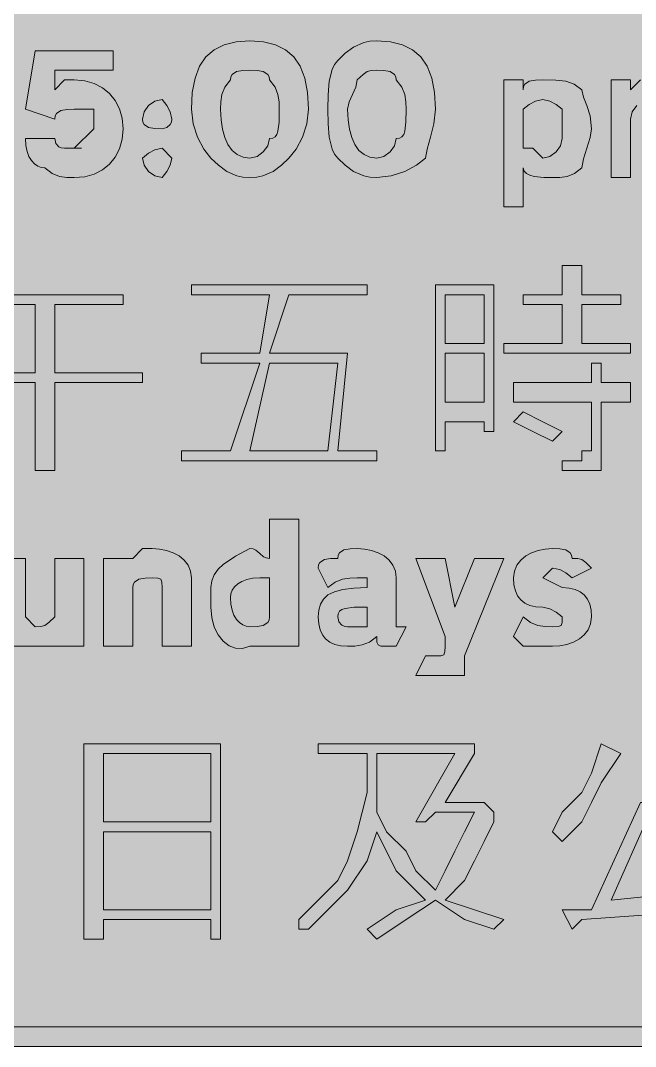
# Model space of a CAD drawing. Header units: metres. Extents: x 81 to 486, y 9 to 260.
# Drawn here: x 190.5 to 266.1, y 9.4 to 135.5 of the extents above; entities that cross this region are included whole.
import ezdxf

# ---------------------------------------------------------------- set-up
doc = ezdxf.new("R2010")
doc.units = ezdxf.units.M
for name, color, linetype, true_color in [('FILL_BLACK_000000', 7, 'Continuous', 0x000000), ('FILL_WHITE_FFFFFF', 7, 'Continuous', 0xffffff), ('STROKE_BLACK_000000', 7, 'Continuous', 0x000000)]:
    doc.layers.add(name, color=color, linetype=linetype, true_color=true_color)

msp = doc.modelspace()

# ---------------------------------------------------------------- hatches: boundary and pattern name
at = {"layer": 'FILL_BLACK_000000', "true_color": 0x000000}
h = msp.add_hatch(color=7, dxfattribs=at)
h.dxf.hatch_style = 1
h.paths.add_polyline_path([(80.69, 255.06), (80.82, 255.96), (81.18, 256.86), (81.87, 257.76), (83.67, 259.41), (84.57, 259.95), (85.47, 260.16), (480.27, 260.16), (481.17, 259.95), (482.07, 259.41), (483.87, 257.76), (485.52, 255.96), (486.06, 255.06), (486.27, 254.16), (486.27, 15.36), (486.22, 14.51), (486.06, 13.77), (485.52, 12.51), (484.75, 11.48), (483.87, 10.56), (482.97, 9.87), (482.07, 9.51), (481.17, 9.38), (480.27, 9.36), (85.47, 9.36), (84.57, 9.38), (83.67, 9.51), (82.77, 9.87), (81.87, 10.56), (81.82, 10.96), (81.68, 11.27), (81.27, 11.76), (80.86, 12.25), (80.72, 12.56), (80.67, 12.96), (80.67, 15.36), (80.67, 254.16), (80.69, 255.06)])
h.paths.add_polyline_path([(83.82, 256.26), (83.51, 255.97), (83.28, 255.55), (83.12, 254.95), (83.07, 254.16), (83.07, 14.16), (83.22, 13.56), (83.58, 13.15), (83.87, 13.01), (84.27, 12.96), (84.32, 12.56), (84.46, 12.27), (84.87, 11.91), (85.47, 11.76), (480.27, 11.76), (481.15, 11.97), (481.92, 12.51), (482.46, 13.28), (482.67, 14.16), (482.67, 254.16), (482.62, 254.95), (482.46, 255.55), (482.23, 255.97), (481.92, 256.26), (481.15, 256.52), (480.27, 256.56), (85.47, 256.56), (84.59, 256.52), (83.82, 256.26)], flags=16)
h = msp.add_hatch(color=7, dxfattribs=at)
h.dxf.hatch_style = 1
h.paths.add_polyline_path([(225.12, 121.11), (224.35, 119.67), (223.47, 118.56), (222.55, 117.68), (221.52, 116.91), (220.26, 116.37), (219.52, 116.21), (218.67, 116.16), (217.82, 116.21), (217.08, 116.37), (215.82, 116.91), (214.79, 117.68), (213.87, 118.56), (212.99, 119.67), (212.22, 121.11), (211.68, 122.78), (211.47, 124.56), (211.58, 126.64), (211.92, 128.4), (212.48, 129.85), (213.27, 131.01), (214.28, 131.88), (215.52, 132.49), (216.98, 132.85), (218.67, 132.96), (220.36, 132.85), (221.82, 132.49), (223.06, 131.88), (224.07, 131.01), (224.86, 129.85), (225.42, 128.4), (225.76, 126.64), (225.87, 124.56), (225.66, 122.78), (225.12, 121.11)])
h.paths.add_polyline_path([(222.12, 126.36), (221.76, 127.26), (221.07, 128.16), (221.02, 128.56), (220.86, 128.85), (220.32, 129.21), (219.55, 129.34), (218.67, 129.36), (217.79, 129.34), (217.02, 129.21), (216.48, 128.85), (216.32, 128.56), (216.27, 128.16), (215.58, 127.26), (215.22, 126.36), (215.09, 125.46), (215.07, 124.56), (215.13, 123.27), (215.3, 122.1), (215.58, 121.08), (215.97, 120.21), (216.48, 119.51), (217.1, 118.99), (217.83, 118.67), (218.67, 118.56), (219.55, 118.77), (220.32, 119.31), (220.86, 120.08), (221.07, 120.96), (221.47, 121.02), (221.76, 121.18), (221.98, 121.47), (222.12, 121.86), (222.25, 122.98), (222.27, 124.56), (222.25, 125.46), (222.12, 126.36)], flags=16)
h = msp.add_hatch(color=7, dxfattribs=at)
h.dxf.hatch_style = 1
h.paths.add_polyline_path([(240.87, 121.11), (240.46, 119.67), (240.27, 118.56), (239.16, 117.68), (237.72, 116.91), (236.05, 116.37), (234.27, 116.16), (233.42, 116.21), (232.68, 116.37), (231.42, 116.91), (230.39, 117.68), (229.47, 118.56), (229.07, 119.06), (228.78, 119.67), (228.42, 121.11), (228.29, 122.78), (228.27, 124.56), (228.29, 126.34), (228.42, 128.01), (228.78, 129.45), (229.07, 130.06), (229.47, 130.56), (230.39, 131.44), (231.42, 132.21), (232.68, 132.75), (233.42, 132.91), (234.27, 132.96), (235.96, 132.85), (237.42, 132.49), (238.66, 131.88), (239.67, 131.01), (240.46, 129.85), (241.02, 128.4), (241.36, 126.64), (241.47, 124.56), (241.28, 122.78), (240.87, 121.11)])
h.paths.add_polyline_path([(237.72, 126.36), (237.36, 127.26), (236.67, 128.16), (236.62, 128.56), (236.46, 128.85), (235.92, 129.21), (235.15, 129.34), (234.27, 129.36), (233.56, 129.34), (233.07, 129.21), (232.58, 128.85), (231.87, 128.16), (231.68, 127.26), (231.27, 126.36), (230.86, 125.46), (230.67, 124.56), (230.73, 123.27), (230.9, 122.1), (231.18, 121.08), (231.57, 120.21), (232.08, 119.51), (232.7, 118.99), (233.43, 118.67), (234.27, 118.56), (235.15, 118.77), (235.92, 119.31), (236.46, 120.08), (236.67, 120.96), (237.07, 121.02), (237.36, 121.18), (237.58, 121.47), (237.72, 121.86), (237.85, 122.98), (237.87, 124.56), (237.85, 125.46), (237.72, 126.36)], flags=16)
h = msp.add_hatch(color=7, dxfattribs=at)
h.dxf.hatch_style = 1
h.paths.add_polyline_path([(199.47, 122.16), (199.47, 123.36), (199.47, 124.56), (197.07, 124.56), (196.19, 124.54), (195.42, 124.41), (194.88, 124.05), (194.72, 123.76), (194.67, 123.36), (191.07, 124.56), (192.27, 131.76), (201.87, 131.76), (201.87, 129.36), (194.67, 129.36), (194.67, 128.16), (194.67, 126.96), (195.87, 128.16), (197.07, 128.16), (198.36, 128.05), (199.53, 127.73), (200.55, 127.21), (201.42, 126.51), (202.12, 125.64), (202.64, 124.62), (202.96, 123.45), (203.07, 122.16), (202.96, 120.87), (202.64, 119.7), (202.12, 118.68), (201.42, 117.81), (200.55, 117.11), (199.53, 116.59), (198.36, 116.27), (197.07, 116.16), (196.17, 116.18), (195.27, 116.31), (194.37, 116.67), (193.47, 117.36), (193.02, 117.42), (192.59, 117.58), (192.18, 117.87), (191.82, 118.26), (191.51, 118.77), (191.28, 119.38), (191.12, 120.12), (191.07, 120.96), (194.67, 120.96), (194.82, 120.36), (195.18, 119.95), (195.47, 119.81), (195.87, 119.76), (197.07, 119.76), (199.47, 122.16)])
h = msp.add_hatch(color=7, dxfattribs=at)
h.dxf.hatch_style = 1
h.paths.add_polyline_path([(252.27, 128.16), (252.27, 126.96), (252.32, 127.36), (252.48, 127.65), (253.02, 128.01), (253.79, 128.14), (254.67, 128.16), (256.26, 128.14), (257.52, 128.01), (258.55, 127.65), (259.47, 126.96), (259.66, 126.04), (260.07, 125.01), (260.48, 123.75), (260.67, 122.16), (260.48, 121.07), (260.07, 119.76), (259.66, 118.45), (259.47, 117.36), (258.57, 116.67), (257.67, 116.31), (256.77, 116.18), (255.87, 116.16), (254.8, 116.18), (253.62, 116.31), (253.09, 116.45), (252.66, 116.67), (252.38, 116.96), (252.27, 117.36), (252.27, 112.56), (249.87, 112.56), (249.87, 128.16), (252.27, 128.16)])
h.paths.add_polyline_path([(256.32, 119.31), (256.86, 120.08), (257.07, 120.96), (257.07, 123.36), (257.07, 124.56), (256.32, 125.16), (255.55, 125.57), (254.67, 125.76), (253.79, 125.57), (253.02, 125.16), (252.27, 124.56), (252.27, 120.96), (252.27, 119.76), (253.47, 119.76), (254.67, 118.56), (255.55, 118.77), (256.32, 119.31)], flags=16)
h = msp.add_hatch(color=7, dxfattribs=at)
h.dxf.hatch_style = 1
h.paths.add_polyline_path([(263.07, 116.16), (263.07, 128.16), (265.47, 128.16), (265.47, 126.96), (266.67, 128.16), (267.87, 128.16), (269.28, 128.14), (270.12, 128.01), (270.74, 127.65), (271.47, 126.96), (272.18, 127.65), (272.67, 128.01), (273.16, 128.14), (273.87, 128.16), (274.72, 128.11), (275.46, 127.95), (276.72, 127.41), (277.75, 126.64), (278.67, 125.76), (278.67, 124.56), (278.67, 116.16), (276.27, 116.16), (276.27, 124.56), (275.07, 124.56), (275.05, 125.25), (274.92, 125.61), (274.56, 125.74), (273.87, 125.76), (273.27, 125.01), (272.86, 124.24), (272.67, 123.36), (272.67, 116.16), (269.07, 116.16), (269.07, 124.56), (268.92, 125.16), (268.56, 125.57), (268.27, 125.71), (267.87, 125.76), (266.99, 125.55), (266.22, 125.01), (265.68, 124.24), (265.47, 123.36), (265.47, 116.16), (263.07, 116.16)])
h = msp.add_hatch(color=7, dxfattribs=at)
h.dxf.hatch_style = 1
h.paths.add_polyline_path([(209.02, 122.96), (208.88, 122.67), (208.47, 122.31), (207.87, 122.16), (206.99, 122.18), (206.22, 122.31), (205.68, 122.67), (205.52, 122.96), (205.47, 123.36), (205.68, 124.24), (206.22, 125.01), (206.99, 125.55), (207.87, 125.76), (208.47, 125.01), (208.88, 124.24), (209.07, 123.36), (209.02, 122.96)])
h = msp.add_hatch(color=7, dxfattribs=at)
h.dxf.hatch_style = 1
h.paths.add_polyline_path([(208.88, 117.68), (208.47, 116.91), (207.87, 116.16), (206.99, 116.37), (206.22, 116.91), (205.68, 117.68), (205.47, 118.56), (206.22, 119.16), (206.99, 119.57), (207.87, 119.76), (209.07, 118.56), (208.88, 117.68)])
h = msp.add_hatch(color=7, dxfattribs=at)
h.dxf.hatch_style = 1
h.paths.add_polyline_path([(203.07, 100.56), (194.67, 100.56), (194.67, 92.16), (205.47, 92.16), (205.47, 90.96), (194.67, 90.96), (194.67, 80.16), (192.27, 80.16), (192.27, 90.96), (180.27, 90.96), (180.27, 92.16), (192.27, 92.16), (192.27, 100.56), (186.27, 100.56), (185.07, 98.16), (182.67, 94.56), (181.47, 95.76), (183.87, 100.56), (186.27, 105.36), (187.47, 105.36), (188.67, 105.36), (188.67, 104.16), (187.47, 101.76), (203.07, 101.76), (203.07, 100.56)])
h = msp.add_hatch(color=7, dxfattribs=at)
h.dxf.hatch_style = 1
h.paths.add_polyline_path([(265.47, 94.56), (251.07, 94.56), (249.87, 94.56), (249.87, 95.76), (251.07, 95.76), (257.07, 95.76), (257.07, 100.56), (252.27, 100.56), (252.27, 101.76), (257.07, 101.76), (257.07, 105.36), (258.27, 105.36), (259.47, 105.36), (259.47, 104.16), (259.47, 101.76), (264.27, 101.76), (264.27, 100.56), (259.47, 100.56), (259.47, 95.76), (265.47, 95.76), (265.47, 94.56)])
h = msp.add_hatch(color=7, dxfattribs=at)
h.dxf.hatch_style = 1
h.paths.add_polyline_path([(216.27, 82.56), (219.87, 93.36), (212.67, 93.36), (212.67, 94.56), (219.87, 94.56), (221.07, 101.76), (211.47, 101.76), (211.47, 102.96), (233.07, 102.96), (233.07, 101.76), (223.47, 101.76), (221.07, 94.56), (230.67, 94.56), (229.47, 82.56), (234.27, 82.56), (234.27, 81.36), (210.27, 81.36), (210.27, 82.56), (216.27, 82.56)])
h.paths.add_polyline_path([(228.27, 82.56), (229.47, 93.36), (221.07, 93.36), (218.67, 82.56), (228.27, 82.56)], flags=16)
h = msp.add_hatch(color=7, dxfattribs=at)
h.dxf.hatch_style = 1
h.paths.add_polyline_path([(248.67, 102.96), (248.67, 84.96), (247.47, 84.96), (247.47, 86.16), (242.67, 86.16), (242.67, 83.76), (242.67, 82.56), (241.47, 82.56), (241.47, 83.76), (241.47, 102.96), (248.67, 102.96)])
h.paths.add_polyline_path([(247.47, 94.56), (242.67, 94.56), (242.67, 88.56), (247.47, 88.56), (247.47, 94.56)], flags=16)
h.paths.add_polyline_path([(242.67, 101.76), (242.67, 95.76), (247.47, 95.76), (247.47, 101.76), (242.67, 101.76)], flags=16)
h = msp.add_hatch(color=7, dxfattribs=at)
h.dxf.hatch_style = 1
h.paths.add_polyline_path([(261.87, 93.36), (261.87, 92.16), (261.87, 90.96), (265.47, 90.96), (265.47, 89.76), (265.47, 88.56), (261.87, 88.56), (261.87, 82.56), (261.87, 81.36), (261.87, 80.16), (260.67, 80.16), (258.27, 80.16), (257.07, 80.16), (257.07, 81.36), (259.47, 81.36), (259.47, 82.56), (260.67, 82.56), (260.67, 88.56), (259.47, 88.56), (251.07, 88.56), (251.07, 89.76), (251.07, 90.96), (259.47, 90.96), (260.67, 90.96), (260.67, 93.36), (261.87, 93.36)])
h = msp.add_hatch(color=7, dxfattribs=at)
h.dxf.hatch_style = 1
h.paths.add_polyline_path([(254.67, 86.16), (257.07, 84.96), (255.87, 83.76), (253.47, 84.96), (251.07, 86.16), (252.27, 87.36), (254.67, 86.16)])
h = msp.add_hatch(color=7, dxfattribs=at)
h.dxf.hatch_style = 1
h.paths.add_polyline_path([(224.67, 74.16), (224.67, 58.56), (221.07, 58.56), (218.67, 58.56), (217.77, 58.27), (216.91, 58.3), (216.1, 58.6), (215.37, 59.16), (214.76, 59.94), (214.28, 60.92), (213.98, 62.07), (213.87, 63.36), (213.87, 64.56), (213.87, 65.76), (213.98, 66.61), (214.28, 67.35), (214.76, 68.02), (215.37, 68.61), (216.91, 69.64), (218.67, 70.56), (219.07, 70.51), (219.38, 70.37), (219.87, 69.96), (220.36, 69.55), (220.67, 69.41), (221.07, 69.36), (221.07, 74.16), (224.67, 74.16)])
h.paths.add_polyline_path([(221.07, 65.76), (221.07, 66.96), (219.87, 66.96), (219.03, 66.91), (218.3, 66.75), (217.68, 66.52), (217.17, 66.21), (216.78, 65.85), (216.5, 65.44), (216.33, 65.01), (216.27, 64.56), (216.32, 63.72), (216.48, 62.98), (216.71, 62.37), (217.02, 61.86), (217.38, 61.47), (217.79, 61.18), (218.22, 61.02), (218.67, 60.96), (219.55, 60.98), (220.32, 61.11), (220.86, 61.47), (221.02, 61.76), (221.07, 62.16), (221.07, 64.56), (221.07, 65.76)], flags=16)
h = msp.add_hatch(color=7, dxfattribs=at)
h.dxf.hatch_style = 1
h.paths.add_polyline_path([(192.27, 58.56), (188.67, 58.56), (188.48, 59.46), (188.07, 60.36), (187.66, 61.26), (187.47, 62.16), (187.47, 69.36), (191.07, 69.36), (191.07, 63.36), (191.07, 62.16), (192.27, 60.96), (192.98, 60.98), (193.47, 61.11), (193.96, 61.47), (194.67, 62.16), (194.67, 63.36), (194.67, 69.36), (198.27, 69.36), (198.27, 58.56), (194.67, 58.56), (192.27, 58.56)])
h = msp.add_hatch(color=7, dxfattribs=at)
h.dxf.hatch_style = 1
h.paths.add_polyline_path([(204.27, 69.36), (205.47, 70.56), (206.67, 70.56), (207.57, 70.5), (208.43, 70.33), (209.24, 70.05), (209.97, 69.66), (210.58, 69.15), (211.06, 68.53), (211.36, 67.8), (211.47, 66.96), (211.47, 65.76), (211.47, 58.56), (207.87, 58.56), (207.87, 64.56), (207.87, 65.76), (207.85, 66.45), (207.72, 66.81), (207.36, 66.94), (206.67, 66.96), (205.79, 66.94), (205.02, 66.81), (204.48, 66.45), (204.32, 66.16), (204.27, 65.76), (204.27, 58.56), (200.67, 58.56), (200.67, 69.36), (204.27, 69.36)])
h = msp.add_hatch(color=7, dxfattribs=at)
h.dxf.hatch_style = 1
h.paths.add_polyline_path([(231.87, 66.96), (230.97, 66.94), (230.07, 66.81), (229.17, 66.45), (228.27, 65.76), (227.07, 68.16), (227.12, 68.56), (227.28, 68.85), (227.82, 69.21), (228.59, 69.34), (229.47, 69.36), (229.52, 69.76), (229.68, 70.05), (230.22, 70.41), (230.99, 70.54), (231.87, 70.56), (232.77, 70.5), (233.63, 70.33), (234.44, 70.05), (235.17, 69.66), (235.78, 69.15), (236.26, 68.53), (236.56, 67.8), (236.67, 66.96), (236.67, 60.96), (237.87, 60.96), (236.67, 58.56), (235.47, 58.56), (234.78, 58.58), (234.42, 58.71), (234.29, 59.07), (234.27, 59.76), (233.37, 59.07), (232.47, 58.71), (231.57, 58.58), (230.67, 58.56), (229.83, 58.62), (229.1, 58.78), (228.48, 59.07), (227.97, 59.46), (227.58, 59.97), (227.29, 60.58), (227.13, 61.32), (227.07, 62.16), (227.13, 63), (227.33, 63.73), (227.7, 64.35), (228.27, 64.86), (229.06, 65.25), (230.11, 65.53), (231.43, 65.7), (233.07, 65.76), (233.07, 66.96), (231.87, 66.96)])
h.paths.add_polyline_path([(230.37, 63.21), (229.98, 63.07), (229.7, 62.85), (229.53, 62.56), (229.47, 62.16), (229.62, 61.56), (229.98, 61.15), (230.27, 61.01), (230.67, 60.96), (231.87, 60.96), (233.07, 60.96), (233.07, 63.36), (231.5, 63.34), (230.37, 63.21)], flags=16)
h = msp.add_hatch(color=7, dxfattribs=at)
h.dxf.hatch_style = 1
h.paths.add_polyline_path([(243.87, 63.36), (246.27, 69.36), (249.87, 69.36), (245.07, 57.36), (245.07, 54.96), (243.87, 54.96), (241.47, 54.96), (239.07, 54.96), (240.27, 57.36), (241.47, 57.36), (242.16, 57.38), (242.52, 57.51), (242.65, 57.87), (242.67, 58.56), (242.67, 59.76), (239.07, 69.36), (242.67, 69.36), (243.87, 63.36)])
h = msp.add_hatch(color=7, dxfattribs=at)
h.dxf.hatch_style = 1
h.paths.add_polyline_path([(257.91, 65.7), (258.65, 65.53), (259.26, 65.25), (259.77, 64.86), (260.16, 64.35), (260.45, 63.73), (260.61, 63), (260.67, 62.16), (260.56, 61.32), (260.26, 60.58), (259.78, 59.97), (259.17, 59.46), (258.44, 59.07), (257.63, 58.78), (256.77, 58.62), (255.87, 58.56), (252.27, 58.56), (251.07, 59.76), (252.27, 62.16), (253.17, 61.47), (254.07, 61.11), (254.97, 60.98), (255.87, 60.96), (256.56, 60.98), (256.92, 61.11), (257.05, 61.47), (257.07, 62.16), (256.32, 62.76), (255.55, 63.17), (254.67, 63.36), (253.83, 63.42), (253.1, 63.58), (252.48, 63.87), (251.97, 64.26), (251.58, 64.77), (251.3, 65.38), (251.13, 66.12), (251.07, 66.96), (251.18, 67.8), (251.48, 68.53), (251.96, 69.15), (252.57, 69.66), (253.3, 70.05), (254.11, 70.33), (254.97, 70.5), (255.87, 70.56), (256.75, 70.54), (257.52, 70.41), (258.06, 70.05), (258.22, 69.76), (258.27, 69.36), (258.98, 69.34), (259.47, 69.21), (259.96, 68.85), (260.67, 68.16), (258.27, 66.96), (257.52, 67.56), (256.75, 67.97), (255.87, 68.16), (254.67, 66.96), (257.07, 65.76), (257.91, 65.7)])
h = msp.add_hatch(color=7, dxfattribs=at)
h.dxf.hatch_style = 1
h.paths.add_polyline_path([(198.27, 46.56), (215.07, 46.56), (215.07, 22.56), (213.87, 22.56), (213.87, 24.96), (200.67, 24.96), (200.67, 22.56), (198.27, 22.56), (198.27, 46.56)])
h.paths.add_polyline_path([(213.87, 35.76), (200.67, 35.76), (200.67, 26.16), (213.87, 26.16), (213.87, 35.76)], flags=16)
h.paths.add_polyline_path([(200.67, 36.96), (213.87, 36.96), (213.87, 45.36), (200.67, 45.36), (200.67, 36.96)], flags=16)
h = msp.add_hatch(color=7, dxfattribs=at)
h.dxf.hatch_style = 1
h.paths.add_polyline_path([(236.67, 26.16), (240.27, 27.36), (236.67, 30.96), (234.27, 35.76), (233.07, 32.16), (230.67, 28.56), (228.27, 26.16), (225.87, 23.76), (224.67, 23.76), (224.67, 24.96), (227.07, 27.36), (229.47, 29.76), (230.67, 32.16), (231.87, 35.76), (233.07, 40.56), (233.07, 45.36), (227.07, 45.36), (227.07, 46.56), (245.07, 46.56), (246.27, 46.56), (246.27, 45.36), (242.67, 39.36), (247.47, 39.36), (248.67, 38.16), (248.67, 36.96), (247.47, 34.56), (246.27, 32.16), (245.07, 29.76), (242.67, 27.36), (246.27, 26.16), (249.87, 24.96), (248.67, 23.76), (245.07, 24.96), (241.47, 27.36), (237.87, 24.96), (234.27, 22.56), (233.07, 23.76), (236.67, 26.16)])
h.paths.add_polyline_path([(241.47, 28.56), (242.67, 30.96), (243.87, 33.36), (245.07, 35.76), (246.27, 38.16), (241.47, 38.16), (240.27, 36.96), (239.07, 36.96), (243.87, 45.36), (234.27, 45.36), (234.27, 38.16), (235.47, 35.76), (237.87, 33.36), (239.07, 30.96), (241.47, 28.56)], flags=16)
h = msp.add_hatch(color=7, dxfattribs=at)
h.dxf.hatch_style = 1
h.paths.add_polyline_path([(261.87, 41.76), (260.67, 39.36), (259.47, 36.96), (257.07, 34.56), (255.87, 35.76), (257.07, 38.16), (259.47, 40.56), (260.67, 42.96), (261.87, 46.56), (264.27, 45.36), (261.87, 41.76)])
h = msp.add_hatch(color=7, dxfattribs=at)
h.dxf.hatch_style = 1
h.paths.add_polyline_path([(269.07, 39.36), (269.07, 38.16), (267.87, 38.16), (263.07, 27.36), (275.07, 28.56), (271.47, 32.16), (272.67, 33.36), (276.27, 28.56), (279.87, 23.76), (277.47, 22.56), (276.27, 26.16), (259.47, 24.96), (258.27, 23.76), (257.07, 26.16), (260.67, 26.16), (266.67, 39.36), (267.87, 39.36), (269.07, 39.36)])
at = {"layer": 'FILL_WHITE_FFFFFF', "true_color": 0xffffff}
h = msp.add_hatch(color=7, dxfattribs=at)
h.dxf.hatch_style = 1
h.paths.add_polyline_path([(480.27, 256.56), (482.67, 256.56), (482.67, 254.16), (482.67, 14.16), (482.67, 12.96), (481.96, 12.27), (481.47, 11.91), (480.98, 11.78), (480.27, 11.76), (85.47, 11.76), (84.87, 11.91), (84.46, 12.27), (84.32, 12.56), (84.27, 12.96), (83.87, 13.01), (83.58, 13.15), (83.22, 13.56), (83.07, 14.16), (83.07, 254.16), (83.12, 254.95), (83.28, 255.55), (83.51, 255.97), (83.82, 256.26), (84.59, 256.52), (85.47, 256.56), (480.27, 256.56)])

# ---------------------------------------------------------------- linework, layer by layer
at = {"layer": 'FILL_BLACK_000000', "lineweight": 0, "true_color": 0x000000}
for points in [[(480.27, 9.36), (85.47, 9.36), (84.57, 9.38), (83.67, 9.51), (82.77, 9.87), (81.87, 10.56), (81.82, 10.96), (81.68, 11.27), (81.27, 11.76), (80.86, 12.25), (80.72, 12.56), (80.67, 12.96), (80.67, 15.36), (80.67, 254.16), (80.69, 255.06), (80.82, 255.96), (81.18, 256.86), (81.87, 257.76), (83.67, 259.41), (84.57, 259.95), (85.47, 260.16), (480.27, 260.16)], [(480.27, 256.56), (85.47, 256.56), (84.59, 256.52), (83.82, 256.26), (83.51, 255.97), (83.28, 255.55), (83.12, 254.95), (83.07, 254.16), (83.07, 14.16), (83.22, 13.56), (83.58, 13.15), (83.87, 13.01), (84.27, 12.96), (84.32, 12.56), (84.46, 12.27), (84.87, 11.91), (85.47, 11.76), (480.27, 11.76)], [(266.22, 125.01), (265.68, 124.24), (265.47, 123.36), (265.47, 116.16), (263.07, 116.16), (263.07, 128.16), (265.47, 128.16), (265.47, 126.96), (266.67, 128.16)]]:
    msp.add_lwpolyline(points, dxfattribs=at)
for points in [[(225.12, 121.11), (224.35, 119.67), (223.47, 118.56), (222.55, 117.68), (221.52, 116.91), (220.26, 116.37), (219.52, 116.21), (218.67, 116.16), (217.82, 116.21), (217.08, 116.37), (215.82, 116.91), (214.79, 117.68), (213.87, 118.56), (212.99, 119.67), (212.22, 121.11), (211.68, 122.78), (211.47, 124.56), (211.58, 126.64), (211.92, 128.4), (212.48, 129.85), (213.27, 131.01), (214.28, 131.88), (215.52, 132.49), (216.98, 132.85), (218.67, 132.96), (220.36, 132.85), (221.82, 132.49), (223.06, 131.88), (224.07, 131.01), (224.86, 129.85), (225.42, 128.4), (225.76, 126.64), (225.87, 124.56), (225.66, 122.78)], [(240.87, 121.11), (240.46, 119.67), (240.27, 118.56), (239.16, 117.68), (237.72, 116.91), (236.05, 116.37), (234.27, 116.16), (233.42, 116.21), (232.68, 116.37), (231.42, 116.91), (230.39, 117.68), (229.47, 118.56), (229.07, 119.06), (228.78, 119.67), (228.42, 121.11), (228.29, 122.78), (228.27, 124.56), (228.29, 126.34), (228.42, 128.01), (228.78, 129.45), (229.07, 130.06), (229.47, 130.56), (230.39, 131.44), (231.42, 132.21), (232.68, 132.75), (233.42, 132.91), (234.27, 132.96), (235.96, 132.85), (237.42, 132.49), (238.66, 131.88), (239.67, 131.01), (240.46, 129.85), (241.02, 128.4), (241.36, 126.64), (241.47, 124.56), (241.28, 122.78)], [(199.47, 122.16), (199.47, 123.36), (199.47, 124.56), (197.07, 124.56), (196.19, 124.54), (195.42, 124.41), (194.88, 124.05), (194.72, 123.76), (194.67, 123.36), (191.07, 124.56), (192.27, 131.76), (201.87, 131.76), (201.87, 129.36), (194.67, 129.36), (194.67, 128.16), (194.67, 126.96), (195.87, 128.16), (197.07, 128.16), (198.36, 128.05), (199.53, 127.73), (200.55, 127.21), (201.42, 126.51), (202.12, 125.64), (202.64, 124.62), (202.96, 123.45), (203.07, 122.16), (202.96, 120.87), (202.64, 119.7), (202.12, 118.68), (201.42, 117.81), (200.55, 117.11), (199.53, 116.59), (198.36, 116.27), (197.07, 116.16), (196.17, 116.18), (195.27, 116.31), (194.37, 116.67), (193.47, 117.36), (193.02, 117.42), (192.59, 117.58), (192.18, 117.87), (191.82, 118.26), (191.51, 118.77), (191.28, 119.38), (191.12, 120.12), (191.07, 120.96), (194.67, 120.96), (194.82, 120.36), (195.18, 119.95), (195.47, 119.81), (195.87, 119.76), (197.07, 119.76)], [(222.12, 126.36), (221.76, 127.26), (221.07, 128.16), (221.02, 128.56), (220.86, 128.85), (220.32, 129.21), (219.55, 129.34), (218.67, 129.36), (217.79, 129.34), (217.02, 129.21), (216.48, 128.85), (216.32, 128.56), (216.27, 128.16), (215.58, 127.26), (215.22, 126.36), (215.09, 125.46), (215.07, 124.56), (215.13, 123.27), (215.3, 122.1), (215.58, 121.08), (215.97, 120.21), (216.48, 119.51), (217.1, 118.99), (217.83, 118.67), (218.67, 118.56), (219.55, 118.77), (220.32, 119.31), (220.86, 120.08), (221.07, 120.96), (221.47, 121.02), (221.76, 121.18), (221.98, 121.47), (222.12, 121.86), (222.25, 122.98), (222.27, 124.56), (222.25, 125.46)], [(237.72, 126.36), (237.36, 127.26), (236.67, 128.16), (236.62, 128.56), (236.46, 128.85), (235.92, 129.21), (235.15, 129.34), (234.27, 129.36), (233.56, 129.34), (233.07, 129.21), (232.58, 128.85), (231.87, 128.16), (231.68, 127.26), (231.27, 126.36), (230.86, 125.46), (230.67, 124.56), (230.73, 123.27), (230.9, 122.1), (231.18, 121.08), (231.57, 120.21), (232.08, 119.51), (232.7, 118.99), (233.43, 118.67), (234.27, 118.56), (235.15, 118.77), (235.92, 119.31), (236.46, 120.08), (236.67, 120.96), (237.07, 121.02), (237.36, 121.18), (237.58, 121.47), (237.72, 121.86), (237.85, 122.98), (237.87, 124.56), (237.85, 125.46)], [(252.27, 128.16), (252.27, 126.96), (252.32, 127.36), (252.48, 127.65), (253.02, 128.01), (253.79, 128.14), (254.67, 128.16), (256.26, 128.14), (257.52, 128.01), (258.55, 127.65), (259.47, 126.96), (259.66, 126.04), (260.07, 125.01), (260.48, 123.75), (260.67, 122.16), (260.48, 121.07), (260.07, 119.76), (259.66, 118.45), (259.47, 117.36), (258.57, 116.67), (257.67, 116.31), (256.77, 116.18), (255.87, 116.16), (254.8, 116.18), (253.62, 116.31), (253.09, 116.45), (252.66, 116.67), (252.38, 116.96), (252.27, 117.36), (252.27, 112.56), (249.87, 112.56), (249.87, 128.16)], [(209.02, 122.96), (208.88, 122.67), (208.47, 122.31), (207.87, 122.16), (206.99, 122.18), (206.22, 122.31), (205.68, 122.67), (205.52, 122.96), (205.47, 123.36), (205.68, 124.24), (206.22, 125.01), (206.99, 125.55), (207.87, 125.76), (208.47, 125.01), (208.88, 124.24), (209.07, 123.36)], [(256.32, 119.31), (256.86, 120.08), (257.07, 120.96), (257.07, 123.36), (257.07, 124.56), (256.32, 125.16), (255.55, 125.57), (254.67, 125.76), (253.79, 125.57), (253.02, 125.16), (252.27, 124.56), (252.27, 120.96), (252.27, 119.76), (253.47, 119.76), (254.67, 118.56), (255.55, 118.77)], [(208.88, 117.68), (208.47, 116.91), (207.87, 116.16), (206.99, 116.37), (206.22, 116.91), (205.68, 117.68), (205.47, 118.56), (206.22, 119.16), (206.99, 119.57), (207.87, 119.76), (209.07, 118.56)], [(203.07, 100.56), (194.67, 100.56), (194.67, 92.16), (205.47, 92.16), (205.47, 90.96), (194.67, 90.96), (194.67, 80.16), (192.27, 80.16), (192.27, 90.96), (180.27, 90.96), (180.27, 92.16), (192.27, 92.16), (192.27, 100.56), (186.27, 100.56), (185.07, 98.16), (182.67, 94.56), (181.47, 95.76), (183.87, 100.56), (186.27, 105.36), (187.47, 105.36), (188.67, 105.36), (188.67, 104.16), (187.47, 101.76), (203.07, 101.76)], [(265.47, 94.56), (251.07, 94.56), (249.87, 94.56), (249.87, 95.76), (251.07, 95.76), (257.07, 95.76), (257.07, 100.56), (252.27, 100.56), (252.27, 101.76), (257.07, 101.76), (257.07, 105.36), (258.27, 105.36), (259.47, 105.36), (259.47, 104.16), (259.47, 101.76), (264.27, 101.76), (264.27, 100.56), (259.47, 100.56), (259.47, 95.76), (265.47, 95.76)], [(216.27, 82.56), (219.87, 93.36), (212.67, 93.36), (212.67, 94.56), (219.87, 94.56), (221.07, 101.76), (211.47, 101.76), (211.47, 102.96), (233.07, 102.96), (233.07, 101.76), (223.47, 101.76), (221.07, 94.56), (230.67, 94.56), (229.47, 82.56), (234.27, 82.56), (234.27, 81.36), (210.27, 81.36), (210.27, 82.56)], [(248.67, 102.96), (248.67, 84.96), (247.47, 84.96), (247.47, 86.16), (242.67, 86.16), (242.67, 83.76), (242.67, 82.56), (241.47, 82.56), (241.47, 83.76), (241.47, 102.96)], [(242.67, 101.76), (242.67, 95.76), (247.47, 95.76), (247.47, 101.76)], [(228.27, 82.56), (229.47, 93.36), (221.07, 93.36), (218.67, 82.56)], [(247.47, 94.56), (242.67, 94.56), (242.67, 88.56), (247.47, 88.56)], [(261.87, 93.36), (261.87, 92.16), (261.87, 90.96), (265.47, 90.96), (265.47, 89.76), (265.47, 88.56), (261.87, 88.56), (261.87, 82.56), (261.87, 81.36), (261.87, 80.16), (260.67, 80.16), (258.27, 80.16), (257.07, 80.16), (257.07, 81.36), (259.47, 81.36), (259.47, 82.56), (260.67, 82.56), (260.67, 88.56), (259.47, 88.56), (251.07, 88.56), (251.07, 89.76), (251.07, 90.96), (259.47, 90.96), (260.67, 90.96), (260.67, 93.36)], [(254.67, 86.16), (257.07, 84.96), (255.87, 83.76), (253.47, 84.96), (251.07, 86.16), (252.27, 87.36)], [(224.67, 74.16), (224.67, 58.56), (221.07, 58.56), (218.67, 58.56), (217.77, 58.27), (216.91, 58.3), (216.1, 58.6), (215.37, 59.16), (214.76, 59.94), (214.28, 60.92), (213.98, 62.07), (213.87, 63.36), (213.87, 64.56), (213.87, 65.76), (213.98, 66.61), (214.28, 67.35), (214.76, 68.02), (215.37, 68.61), (216.91, 69.64), (218.67, 70.56), (219.07, 70.51), (219.38, 70.37), (219.87, 69.96), (220.36, 69.55), (220.67, 69.41), (221.07, 69.36), (221.07, 74.16)], [(192.27, 58.56), (188.67, 58.56), (188.48, 59.46), (188.07, 60.36), (187.66, 61.26), (187.47, 62.16), (187.47, 69.36), (191.07, 69.36), (191.07, 63.36), (191.07, 62.16), (192.27, 60.96), (192.98, 60.98), (193.47, 61.11), (193.96, 61.47), (194.67, 62.16), (194.67, 63.36), (194.67, 69.36), (198.27, 69.36), (198.27, 58.56), (194.67, 58.56)], [(204.27, 69.36), (205.47, 70.56), (206.67, 70.56), (207.57, 70.5), (208.43, 70.33), (209.24, 70.05), (209.97, 69.66), (210.58, 69.15), (211.06, 68.53), (211.36, 67.8), (211.47, 66.96), (211.47, 65.76), (211.47, 58.56), (207.87, 58.56), (207.87, 64.56), (207.87, 65.76), (207.85, 66.45), (207.72, 66.81), (207.36, 66.94), (206.67, 66.96), (205.79, 66.94), (205.02, 66.81), (204.48, 66.45), (204.32, 66.16), (204.27, 65.76), (204.27, 58.56), (200.67, 58.56), (200.67, 69.36)], [(231.87, 66.96), (230.97, 66.94), (230.07, 66.81), (229.17, 66.45), (228.27, 65.76), (227.07, 68.16), (227.12, 68.56), (227.28, 68.85), (227.82, 69.21), (228.59, 69.34), (229.47, 69.36), (229.52, 69.76), (229.68, 70.05), (230.22, 70.41), (230.99, 70.54), (231.87, 70.56), (232.77, 70.5), (233.63, 70.33), (234.44, 70.05), (235.17, 69.66), (235.78, 69.15), (236.26, 68.53), (236.56, 67.8), (236.67, 66.96), (236.67, 60.96), (237.87, 60.96), (236.67, 58.56), (235.47, 58.56), (234.78, 58.58), (234.42, 58.71), (234.29, 59.07), (234.27, 59.76), (233.37, 59.07), (232.47, 58.71), (231.57, 58.58), (230.67, 58.56), (229.83, 58.62), (229.1, 58.78), (228.48, 59.07), (227.97, 59.46), (227.58, 59.97), (227.29, 60.58), (227.13, 61.32), (227.07, 62.16), (227.13, 63), (227.33, 63.73), (227.7, 64.35), (228.27, 64.86), (229.06, 65.25), (230.11, 65.53), (231.43, 65.7), (233.07, 65.76), (233.07, 66.96)], [(243.87, 63.36), (246.27, 69.36), (249.87, 69.36), (245.07, 57.36), (245.07, 54.96), (243.87, 54.96), (241.47, 54.96), (239.07, 54.96), (240.27, 57.36), (241.47, 57.36), (242.16, 57.38), (242.52, 57.51), (242.65, 57.87), (242.67, 58.56), (242.67, 59.76), (239.07, 69.36), (242.67, 69.36)], [(257.91, 65.7), (258.65, 65.53), (259.26, 65.25), (259.77, 64.86), (260.16, 64.35), (260.45, 63.73), (260.61, 63), (260.67, 62.16), (260.56, 61.32), (260.26, 60.58), (259.78, 59.97), (259.17, 59.46), (258.44, 59.07), (257.63, 58.78), (256.77, 58.62), (255.87, 58.56), (252.27, 58.56), (251.07, 59.76), (252.27, 62.16), (253.17, 61.47), (254.07, 61.11), (254.97, 60.98), (255.87, 60.96), (256.56, 60.98), (256.92, 61.11), (257.05, 61.47), (257.07, 62.16), (256.32, 62.76), (255.55, 63.17), (254.67, 63.36), (253.83, 63.42), (253.1, 63.58), (252.48, 63.87), (251.97, 64.26), (251.58, 64.77), (251.3, 65.38), (251.13, 66.12), (251.07, 66.96), (251.18, 67.8), (251.48, 68.53), (251.96, 69.15), (252.57, 69.66), (253.3, 70.05), (254.11, 70.33), (254.97, 70.5), (255.87, 70.56), (256.75, 70.54), (257.52, 70.41), (258.06, 70.05), (258.22, 69.76), (258.27, 69.36), (258.98, 69.34), (259.47, 69.21), (259.96, 68.85), (260.67, 68.16), (258.27, 66.96), (257.52, 67.56), (256.75, 67.97), (255.87, 68.16), (254.67, 66.96), (257.07, 65.76)], [(221.07, 65.76), (221.07, 66.96), (219.87, 66.96), (219.03, 66.91), (218.3, 66.75), (217.68, 66.52), (217.17, 66.21), (216.78, 65.85), (216.5, 65.44), (216.33, 65.01), (216.27, 64.56), (216.32, 63.72), (216.48, 62.98), (216.71, 62.37), (217.02, 61.86), (217.38, 61.47), (217.79, 61.18), (218.22, 61.02), (218.67, 60.96), (219.55, 60.98), (220.32, 61.11), (220.86, 61.47), (221.02, 61.76), (221.07, 62.16), (221.07, 64.56)], [(230.37, 63.21), (229.98, 63.07), (229.7, 62.85), (229.53, 62.56), (229.47, 62.16), (229.62, 61.56), (229.98, 61.15), (230.27, 61.01), (230.67, 60.96), (231.87, 60.96), (233.07, 60.96), (233.07, 63.36), (231.5, 63.34)], [(198.27, 46.56), (215.07, 46.56), (215.07, 22.56), (213.87, 22.56), (213.87, 24.96), (200.67, 24.96), (200.67, 22.56), (198.27, 22.56)], [(236.67, 26.16), (240.27, 27.36), (236.67, 30.96), (234.27, 35.76), (233.07, 32.16), (230.67, 28.56), (228.27, 26.16), (225.87, 23.76), (224.67, 23.76), (224.67, 24.96), (227.07, 27.36), (229.47, 29.76), (230.67, 32.16), (231.87, 35.76), (233.07, 40.56), (233.07, 45.36), (227.07, 45.36), (227.07, 46.56), (245.07, 46.56), (246.27, 46.56), (246.27, 45.36), (242.67, 39.36), (247.47, 39.36), (248.67, 38.16), (248.67, 36.96), (247.47, 34.56), (246.27, 32.16), (245.07, 29.76), (242.67, 27.36), (246.27, 26.16), (249.87, 24.96), (248.67, 23.76), (245.07, 24.96), (241.47, 27.36), (237.87, 24.96), (234.27, 22.56), (233.07, 23.76)], [(261.87, 41.76), (260.67, 39.36), (259.47, 36.96), (257.07, 34.56), (255.87, 35.76), (257.07, 38.16), (259.47, 40.56), (260.67, 42.96), (261.87, 46.56), (264.27, 45.36)], [(200.67, 36.96), (213.87, 36.96), (213.87, 45.36), (200.67, 45.36)], [(241.47, 28.56), (242.67, 30.96), (243.87, 33.36), (245.07, 35.76), (246.27, 38.16), (241.47, 38.16), (240.27, 36.96), (239.07, 36.96), (243.87, 45.36), (234.27, 45.36), (234.27, 38.16), (235.47, 35.76), (237.87, 33.36), (239.07, 30.96)], [(269.07, 39.36), (269.07, 38.16), (267.87, 38.16), (263.07, 27.36), (275.07, 28.56), (271.47, 32.16), (272.67, 33.36), (276.27, 28.56), (279.87, 23.76), (277.47, 22.56), (276.27, 26.16), (259.47, 24.96), (258.27, 23.76), (257.07, 26.16), (260.67, 26.16), (266.67, 39.36), (267.87, 39.36)], [(213.87, 35.76), (200.67, 35.76), (200.67, 26.16), (213.87, 26.16)]]:
    msp.add_lwpolyline(points, close=True, dxfattribs=at)
at = {"layer": 'FILL_WHITE_FFFFFF', "lineweight": 0, "true_color": 0xffffff}
msp.add_lwpolyline([(480.27, 11.76), (85.47, 11.76), (84.87, 11.91), (84.46, 12.27), (84.32, 12.56), (84.27, 12.96), (83.87, 13.01), (83.58, 13.15), (83.22, 13.56), (83.07, 14.16), (83.07, 254.16), (83.12, 254.95), (83.28, 255.55), (83.51, 255.97), (83.82, 256.26), (84.59, 256.52), (85.47, 256.56), (480.27, 256.56)], dxfattribs=at)
at = {"layer": 'STROKE_BLACK_000000', "lineweight": 0, "true_color": 0x000000}
msp.add_lwpolyline([(197.07, 119.76), (197.97, 119.76), (197.07, 119.76)], dxfattribs=at)

doc.saveas('drawing.dxf')
